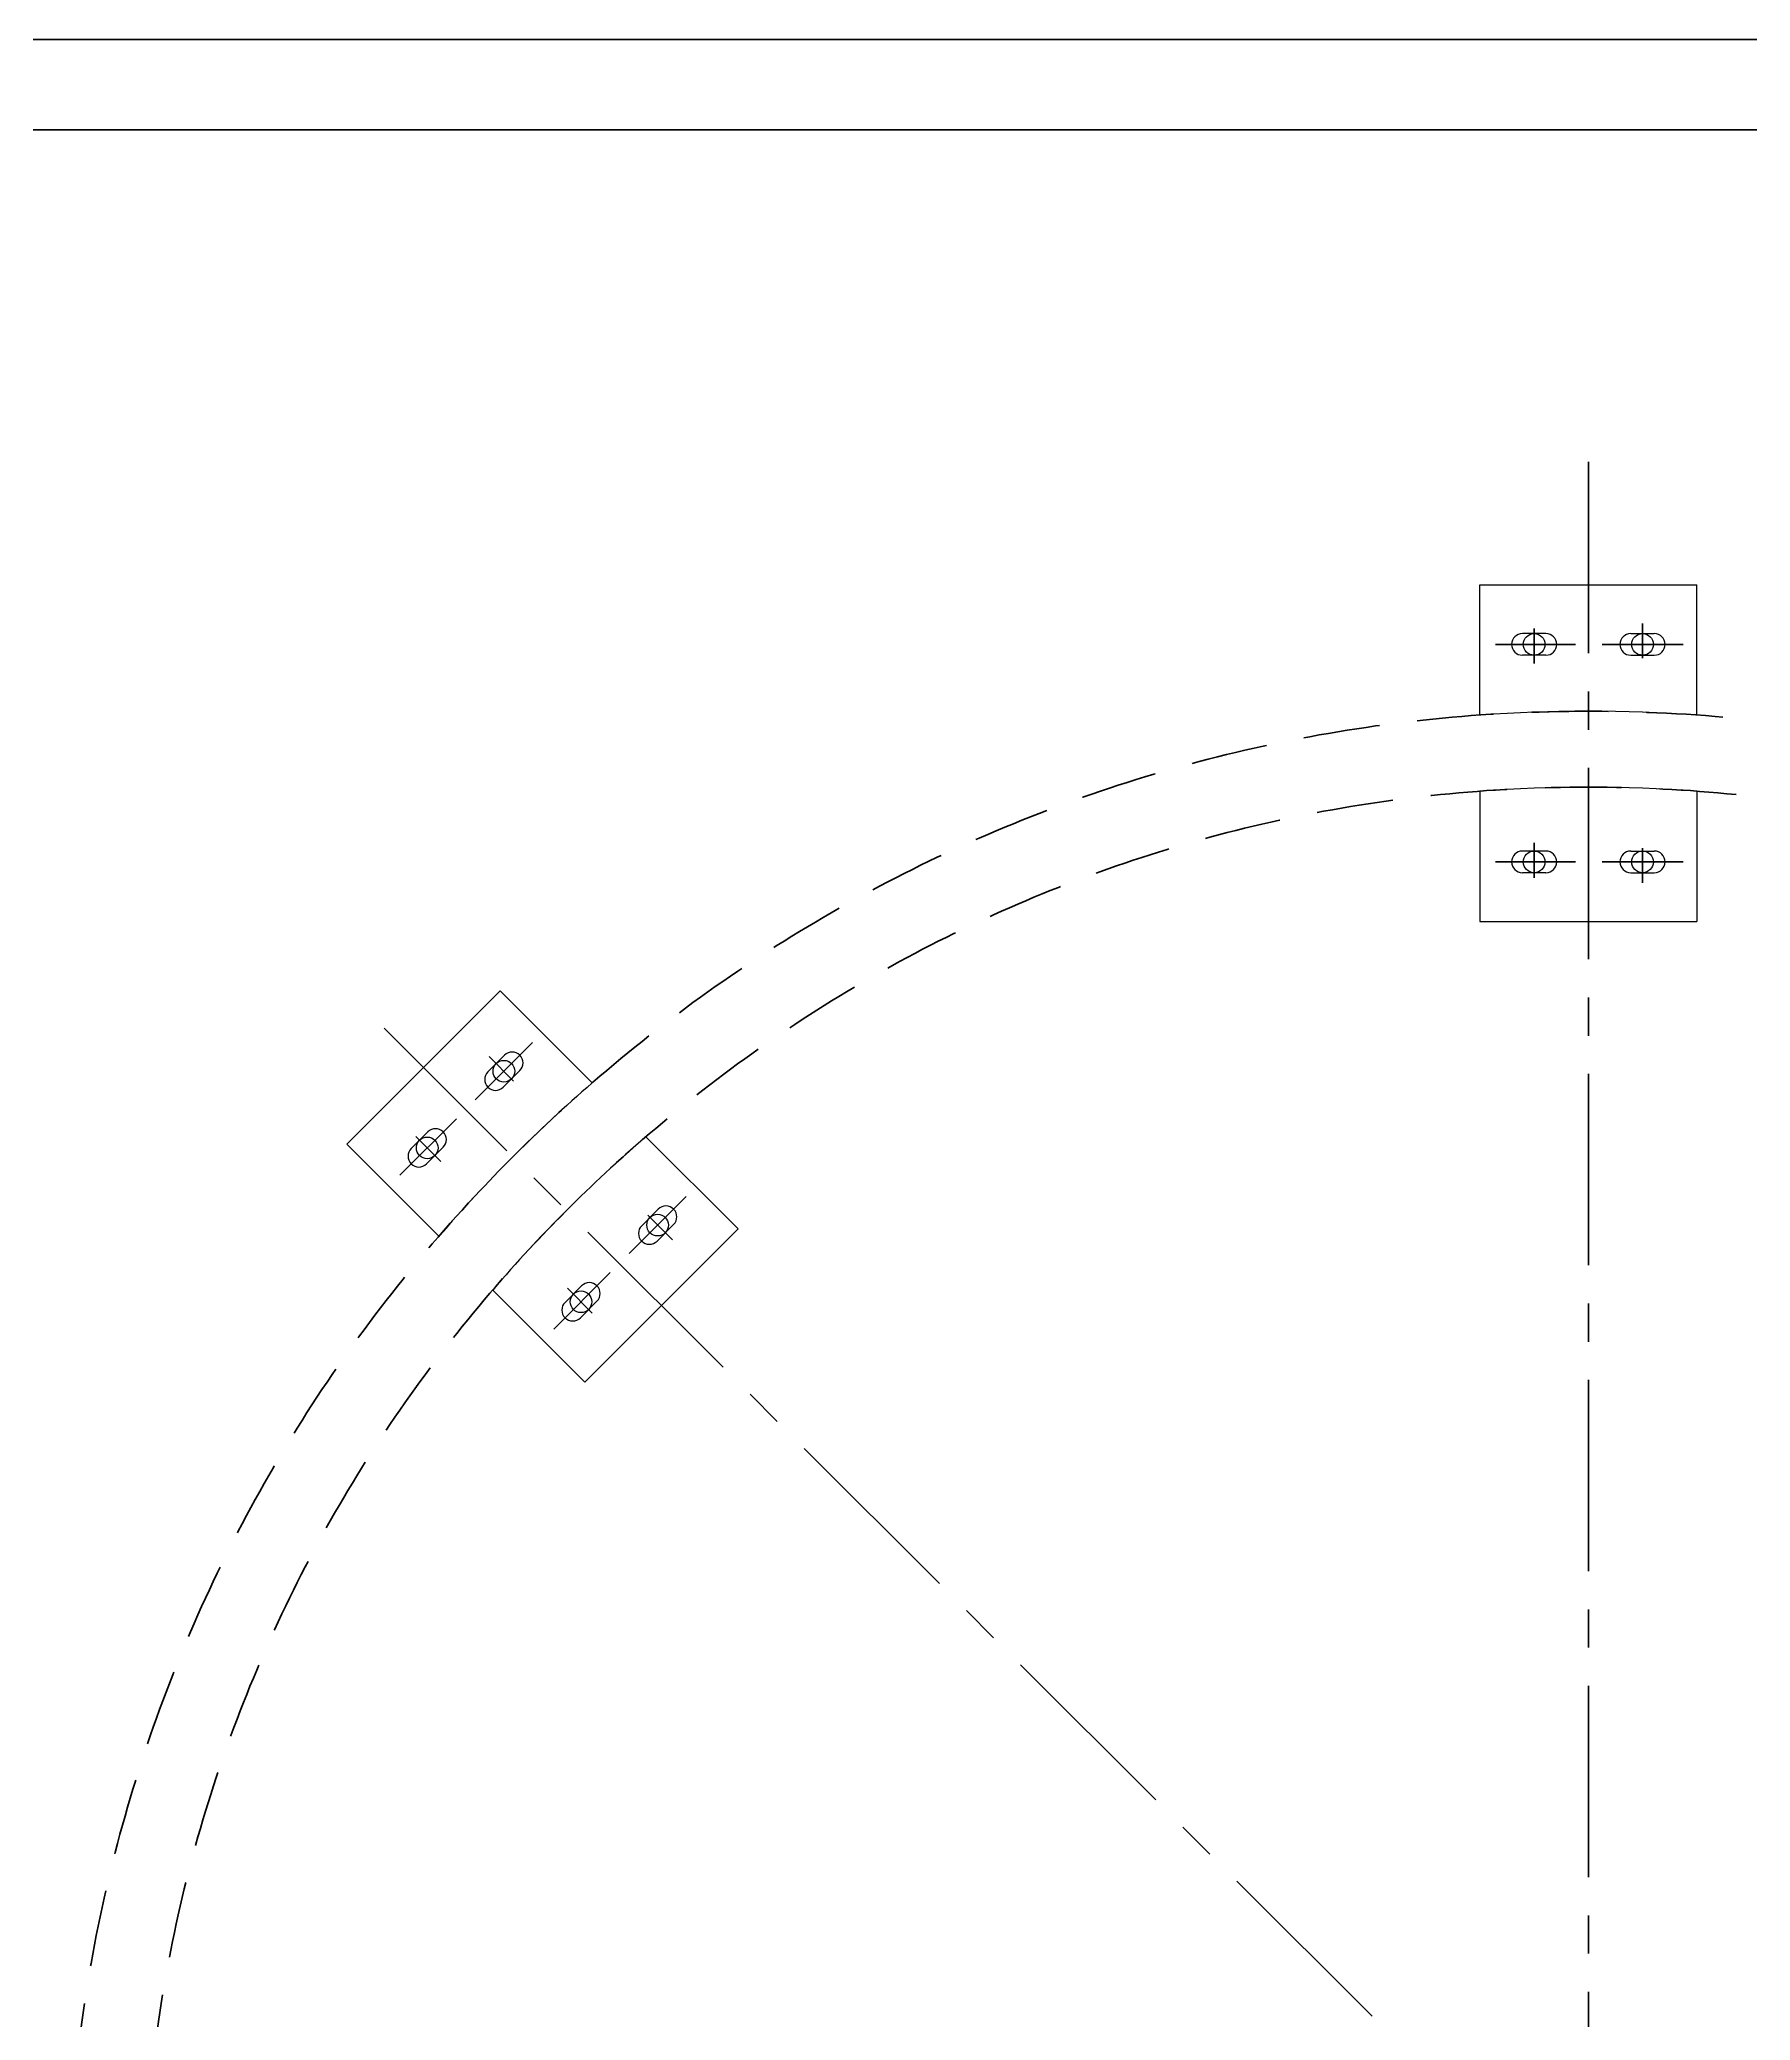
# Model space of a CAD drawing. Header units: millimetres. Extents: x -250 to 2720, y -50 to 4150.
# Drawn here: x 336 to 1283, y 3054 to 4150 of the extents above; entities that cross this region are included whole.
import ezdxf

# ---------------------------------------------------------------- set-up
doc = ezdxf.new("R2010")
doc.units = ezdxf.units.MM
doc.header["$LTSCALE"] = 3.333333
doc.linetypes.add('CENTER', pattern=[50.8, 31.75, -6.35, 6.35, -6.35])
doc.linetypes.add('DASHED', pattern=[19.05, 12.7, -6.35])
for name, color, linetype, lineweight in [('2细线层', 4, 'Continuous', 35), ('3中心线层', 1, 'CENTER', 35), ('4虚线层', 6, 'DASHED', 35), ('图框层', 7, 'Continuous', 70)]:
    doc.layers.add(name, color=color, linetype=linetype, lineweight=lineweight)
doc.styles.add('HGCAD', font='HGCAD.SHX', dxfattribs={"width": 0.75, "bigfont": 'HGCADHZ.SHX'})
doc.dimstyles.new('HGCAD$4', dxfattribs={"dimscale": 0, "dimtxt": 3.5, "dimasz": 2.5, "dimexe": 1, "dimexo": 1, "dimgap": 1, "dimtad": 1, "dimtoh": 1, "dimdec": 1, "dimdsep": 46, "dimtxsty": 'HGCAD', "dimcen": 0, "dimclrd": 130, "dimclre": 130, "dimclrt": 3, "dimadec": 1, "dimazin": 0, "dimtfac": 0.714286, "dimtofl": 0, "dimtmove": 0, "dimatfit": 3, "dimfxl": 0, "dimtzin": 0, "dimlwd": -1, "dimlwe": -1, "dimarcsym": 0})

# ---------------------------------------------------------------- blocks, each defined once
blk = doc.blocks.new('*D24')
at = {"color": 130}
blk.add_arc((1193.4, 2936.3), 506.1, 0, 45, dxfattribs=at)
at = {"layer": 'Defpoints', "color": 0}
for p in [(1873.1, 3616.1), (210.8, 2936.3), (1193.4, 2936.3), (2166.6, 2936.3)]:
    blk.add_point(p, dxfattribs=at)
at = {"color": 3, "insert": (1695.5, 3144.3), "char_height": 75, "attachment_point": 5, "rotation": 292.5, "style": 'HGCAD', "bg_fill": 3, "box_fill_scale": 1.1, "bg_fill_color": 256, "bg_fill_true_color": 13158600, "bg_fill_transparency": 0}
blk.add_mtext('45%%d{}{{\\H0.7x;}{}}', dxfattribs=at)
at = {"layer": 'Defpoints', "color": 0}
blk.add_point((1682.2, 3067.3), dxfattribs=at)
blk = doc.blocks.new('*U26')
at = {"layer": '2细线层'}
blk.add_line((-250, 4150), (2720, 4150), dxfattribs=at)
at = {"layer": '图框层'}
blk.add_line((0, 4100), (2670, 4100), dxfattribs=at)

msp = doc.modelspace()

# ---------------------------------------------------------------- linework, layer by layer
for p, q in [((1133.352, 3776.181), (1133.352, 3848.321)), ((1133.352, 3848.321), (1253.352, 3848.321)), ((1253.352, 3776.181), (1253.352, 3848.321)), ((1169.852, 3821.321), (1156.852, 3821.321)), ((1216.852, 3821.321), (1229.852, 3821.321)), ((1169.852, 3809.321), (1156.852, 3809.321)), ((1216.852, 3809.321), (1229.852, 3809.321)), ((1133.352, 3734.068), (1133.352, 3661.928)), ((1253.352, 3734.068), (1253.352, 3661.928)), ((1169.852, 3700.928), (1156.852, 3700.928)), ((1216.852, 3700.928), (1229.852, 3700.928)), ((1169.852, 3688.928), (1156.852, 3688.928)), ((1216.852, 3688.928), (1229.852, 3688.928)), ((1133.352, 3661.928), (1253.352, 3661.928)), ((506.044, 3538.776), (590.897, 3623.629)), ((641.908, 3572.618), (590.897, 3623.629)), ((584.18, 3578.728), (593.372, 3587.92)), ((592.665, 3570.243), (601.857, 3579.435)), ((550.946, 3545.494), (541.753, 3536.301)), ((671.686, 3542.84), (722.697, 3491.829)), ((557.055, 3487.765), (506.044, 3538.776)), ((559.431, 3537.009), (550.239, 3527.816)), ((669.311, 3493.597), (678.503, 3502.789)), ((637.845, 3406.976), (722.697, 3491.829)), ((677.796, 3485.111), (686.989, 3494.304)), ((586.834, 3457.987), (637.845, 3406.976)), ((636.077, 3460.363), (626.884, 3451.17)), ((644.562, 3451.877), (635.37, 3442.685))]:
    msp.add_line(p, q)
for centre in [(1163.352, 3815.321), (1223.352, 3815.321), (1163.352, 3694.928), (1223.352, 3694.928), (593.019, 3579.081), (550.592, 3536.655), (678.15, 3493.95), (635.723, 3451.524)]:
    msp.add_circle(centre, 6)
for centre, radius, start, end in [((1156.852, 3815.321), 6, 90, 270), ((1169.852, 3815.321), 6, 270, 90), ((1216.852, 3815.321), 6, 90, 270), ((1229.852, 3815.321), 6, 270, 90), ((1193.352, 2936.321), 842, 85.913702, 94.086298), ((1193.352, 2936.321), 800, 85.698778, 94.301222), ((1156.852, 3694.928), 6, 90, 270), ((1169.852, 3694.928), 6, 270, 90), ((1216.852, 3694.928), 6, 90, 270), ((1229.852, 3694.928), 6, 270, 90), ((597.615, 3583.678), 6, 315, 135), ((588.422, 3574.485), 6, 135, 315), ((555.188, 3541.251), 6, 315, 135), ((545.996, 3532.059), 6, 135, 315), ((682.746, 3498.546), 6, 315, 135), ((673.554, 3489.354), 6, 135, 315), ((640.32, 3456.12), 6, 315, 135), ((631.127, 3446.928), 6, 135, 315)]:
    msp.add_arc(centre, radius, start, end)
at = {"layer": '3中心线层'}
for p, q in [((1193.352, 3916.251), (1193.352, 1959.904)), ((1223.352, 3807.673), (1223.352, 3826.819)), ((1141.957, 3815.321), (1186.23, 3815.321)), ((1163.352, 3804.78), (1163.352, 3824.146)), ((1200.977, 3815.321), (1245.754, 3815.321)), ((1163.352, 3705.469), (1163.352, 3686.103)), ((1141.957, 3694.928), (1186.23, 3694.928)), ((1200.977, 3694.928), (1245.754, 3694.928)), ((1223.352, 3702.577), (1223.352, 3683.43)), ((1193.352, 2936.321), (526.792, 3602.882)), ((577.197, 3563.26), (608.859, 3594.922)), ((598.427, 3573.673), (584.888, 3587.212)), ((535.463, 3521.526), (566.769, 3552.832)), ((558.046, 3529.201), (544.352, 3542.895)), ((662.328, 3478.128), (693.99, 3509.791)), ((672.741, 3499.359), (686.28, 3485.82)), ((620.595, 3436.395), (651.901, 3467.701)), ((628.27, 3458.977), (641.964, 3445.284))]:
    msp.add_line(p, q, dxfattribs=at)
at = {"layer": '4虚线层'}
for radius in [842, 800]:
    msp.add_circle((1193.352, 2936.321), radius, dxfattribs=at)

# ---------------------------------------------------------------- next in the draw order: dimensions: what is measured, and where the dimension line sits
dim = msp.add_angular_dim_2l(base=(1682.175, 3067.301), line1=((1193.352, 2936.321), (1873.097, 3616.066)), line2=((210.808, 2936.321), (2166.602, 2936.321)), text='45%%d{}{{\\H0.7x;}{}}', dimstyle='HGCAD$4', override={"dimtoh": 1, "dimadec": 1})
dim.commit()
dim.dimension.update_dxf_attribs({"geometry": '*D24', "text_midpoint": (1695.542, 3144.335)})

# ---------------------------------------------------------------- next in the draw order: linework, layer by layer
for radius, start, end in [(842, 130.913702, 139.086298), (800, 130.698778, 139.301222)]:
    msp.add_arc((1193.352, 2936.321), radius, start, end)

# ---------------------------------------------------------------- next in the draw order: block references
at = {"layer": '图框层'}
msp.add_blockref('*U26', (0, 0), dxfattribs=at)

doc.saveas('drawing.dxf')
